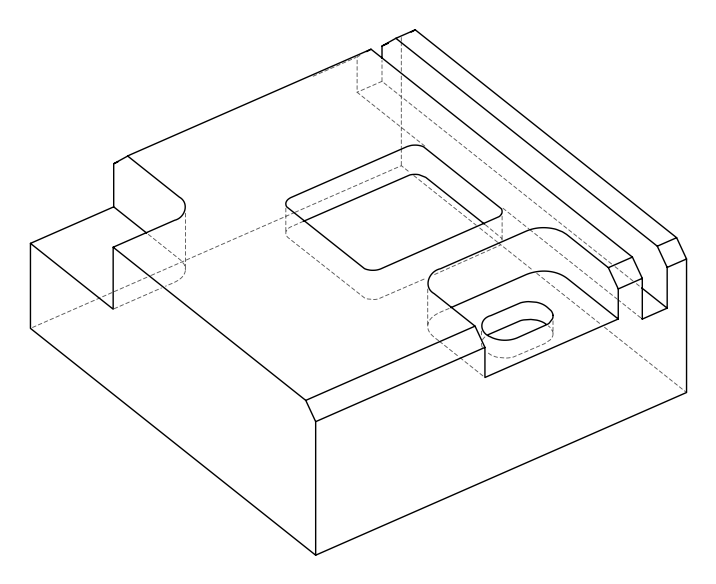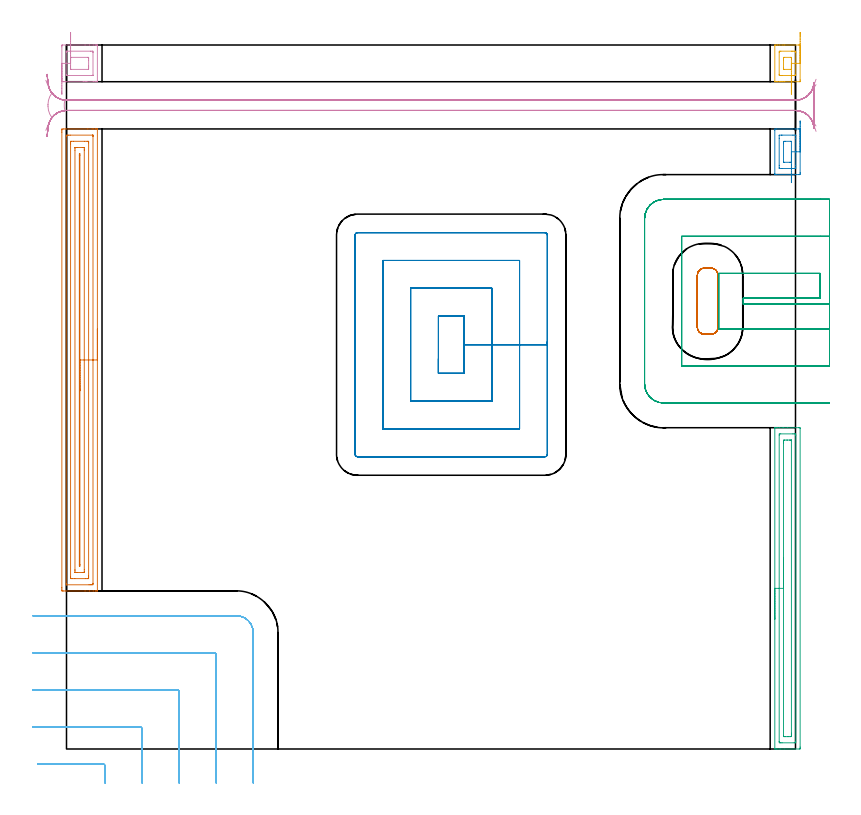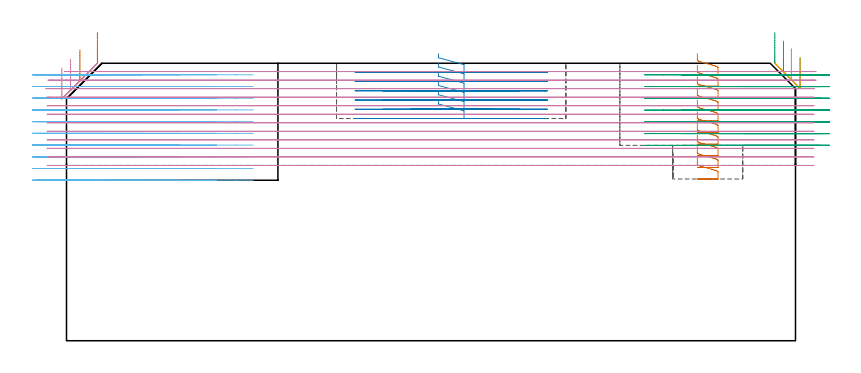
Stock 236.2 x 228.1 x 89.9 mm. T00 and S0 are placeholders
(PLAN: 10 operations, 4 tool changes, 52.2 min)
(1 AREA_MILL | FG_CHAMFER_SURFACE | UGT0205_001 | 6.15 min | 10746 mm3)
(2 AREA_MILL_1 | FG_CHAMFER_SURFACE_1 | UGT0205_001 | 0.58 min | 834 mm3)
(3 AREA_MILL_2 | FG_CHAMFER_SURFACE_2 | UGT0205_001 | 2.73 min | 3671 mm3)
(4 AREA_MILL_3 | FG_CHAMFER_SURFACE_3 | UGT0205_001 | 0.63 min | 1141 mm3)
(5 AREA_MILL_4 | FG_CHAMFER_SURFACE_4 | UGT0205_001 | 0.51 min | 564 mm3)
(6 MILL_CORNER_NOTCH_RECTANGULAR | CORNER_NOTCH_RECTANGULAR | NXT0201_012 | Follow Part, ap 4, ae 75% | 8.86 min | 131020 mm3)
(7 MILL_RECTANGULAR_POCKET | POCKET_RECTANGULAR_STRAIGHT | NXT0201_012 | Follow Part, ap 4, ae 75% | 2.12 min | 28426 mm3)
(8 MILL_RECTANGULAR_POCKET_1 | POCKET_RECTANGULAR_STRAIGHT_1 | NXT0201_011 | Follow Part, ap 3, ae 75% | 8.66 min | 111828 mm3)
(9 MILL_SLOT | SLOT_PARTIAL_RECTANGULAR | NXT0201_012 | Follow Part, ap 4, ae 75% | 9.18 min | 101304 mm3)
(10 MILL_RECTANGULAR_SLOT | SLOT_RECTANGULAR | NXT0201_011 | Follow Part, ap 3, ae 75% | 12.78 min | 118525 mm3)
(TOOL UGT0205_001 | Chamfer Mill 20 x 3 x 45 deg. | D20 FL50 Z2)
(TOOL NXT0201_012 | ENDMILL 16mm [2P460-1600-NA 1630] | D16 FL38 Z6)
(TOOL NXT0201_011 | ENDMILL 12mm [2P460-1200-NA 1630] | D12 FL38 Z6)
(OP 1 AREA_MILL)
G17 G21 G94 G90
T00 M6
G54
G17 G0 G90 X10. Y136.048 S1061 M3
G43 Z99.9 H0
G94 G1 Y136.009 Z99.028 F250.
Y135.896 Z98.163
Y135.707 Z97.312
Y135.444 Z96.48
Y135.111 Z95.674
Y134.708 Z94.9
Y134.239 Z94.164
Y133.708 Z93.472
Y133.119 Z92.829
Y132.475 Z92.239
Y131.783 Z91.708
Y131.048 Z91.24
Y130.274 Z90.837
Y129.468 Z90.503
Y128.636 Z90.241
Y127.784 Z90.052
Y126.919 Z89.938
Y126.048 Z89.9
Y51.383
X9.996 Y51.268 Z89.89
X9.995 Y51.246 Z89.888
X9.98 Y51.21 Z89.871
X9.625 Y51.2 Z89.524
X9.382 Z89.282
X8.66 Z88.555
X7.417 Z87.314
X6.014 Z85.909
X-0.42 Z79.477
X-1.042 Y51.202 Z78.856
X-1.263 Y51.204 Z78.635
X-1.492 Y51.21 Z78.406
X-1.495 Y51.37 Z78.403
X-1.499 Y51.83 Z78.401
X-1.5 Y52.295 Z78.4
Y199.84
X-1.499 Y200.27 Z78.401
X-1.495 Y200.73 Z78.403
X-1.492 Y200.89 Z78.406
X-1.042 Y200.895 Z78.856
X-0.42 Y200.9 Z79.477
X6.896 Z86.791
X8.299 Z88.195
X8.66 Z88.555
X9.382 Z89.282
X9.625 Z89.525
X9.993 Y200.893 Z89.884
X9.997 Y200.892 Z89.888
X10. Y200.717 Z89.9
Y126.048
X8.586 Z88.486
X8.585 Y53.694 Z88.485
Y53.619
X8.579 Y53.219 Z88.479
X8.185 Y53.206 Z88.085
X7.778 Y53.202 Z87.678
X7.309 Y53.2 Z87.209
X0.019 Y53.201 Z79.919
X-0.015 Y53.202 Z79.885
X-0.05 Y53.205 Z79.85
X-0.074 Y53.209 Z79.826
X-0.079 Y53.234 Z79.821
X-0.085 Y53.543 Z79.815
Y53.619
Y198.406
Y198.481
X-0.079 Y198.881 Z79.821
X0.315 Y198.894 Z80.215
X0.722 Y198.898 Z80.622
X1.192 Y198.9 Z81.092
X8.481 Y198.899 Z88.381
X8.515 Y198.898 Z88.415
X8.55 Y198.895 Z88.45
X8.574 Y198.891 Z88.474
X8.579 Y198.866 Z88.479
X8.585 Y198.558 Z88.485
Y198.481
X8.586 Y126.048 Z88.486
X7.172 Z87.072
X7.171 Y56.022 Z87.071
X7.167 Y55.407 Z87.067
X7.165 Y55.268 Z87.065
X7.161 Y55.21 Z87.061
X7.096 Y55.204 Z86.996
X6.896 Y55.202 Z86.796
X6.218 Y55.2 Z86.118
X2.69 Z82.59
X1.808 Z81.708
X1.604 Y55.202 Z81.504
X1.4 Y55.207 Z81.3
X1.344 Y55.21 Z81.244
X1.335 Y55.221 Z81.235
X1.333 Y55.24 Z81.233
X1.33 Y55.314 Z81.23
X1.329 Y55.407 Z81.229
X1.328 Y55.687 Z81.228
X1.329 Y196.078 Z81.229
X1.333 Y196.693 Z81.233
X1.335 Y196.832 Z81.235
X1.339 Y196.89 Z81.239
X1.404 Y196.896 Z81.304
X1.604 Y196.898 Z81.504
X2.282 Y196.9 Z82.182
X5.81 Z85.71
X6.692 Z86.592
X6.896 Y196.898 Z86.796
X7.1 Y196.893 Z87.
X7.156 Y196.89 Z87.056
X7.165 Y196.879 Z87.065
X7.167 Y196.86 Z87.067
X7.17 Y196.786 Z87.07
X7.171 Y196.693 Z87.071
Y196.414
X7.172 Y126.048 Z87.072
X5.757 Z85.657
Y58.09
X5.755 Y57.458 Z85.655
X5.752 Y57.245 Z85.652
X5.751 Y57.216 Z85.651
X5.734 Y57.21 Z85.634
X5.68 Y57.206 Z85.58
X5.571 Y57.202 Z85.471
X5.132 Y57.2 Z85.032
X3.368 Z83.268
X2.929 Y57.202 Z82.829
X2.82 Y57.204 Z82.72
X2.767 Y57.209 Z82.667
X2.749 Y57.213 Z82.649
X2.748 Y57.23 Z82.648
X2.745 Y57.34 Z82.645
X2.743 Y57.829 Z82.643
Y58.09
Y194.01
X2.745 Y194.642 Z82.645
X2.748 Y194.855 Z82.648
X2.749 Y194.885 Z82.649
X2.766 Y194.89 Z82.666
X2.82 Y194.895 Z82.72
X2.929 Y194.898 Z82.829
X3.368 Y194.9 Z83.268
X5.132 Z85.032
X5.571 Y194.898 Z85.471
X5.68 Y194.896 Z85.58
X5.733 Y194.891 Z85.633
X5.751 Y194.887 Z85.651
X5.752 Y194.87 Z85.652
X5.754 Y194.76 Z85.654
X5.757 Y194.271 Z85.657
Y194.01
Y126.048
X4.343 Z84.243
Y59.784
X4.342 Y59.689 Z84.242
X4.338 Y59.501 Z84.238
X4.327 Y59.21 Z84.227
X4.25 Z84.15
X4.164 Y59.226 Z84.064
X4.159 Y59.595 Z84.059
X4.157 Y59.784 Z84.057
Y192.316
X4.158 Y192.411 Z84.058
X4.162 Y192.6 Z84.062
X4.173 Y192.89 Z84.073
X4.25 Z84.15
X4.336 Y192.874 Z84.236
X4.341 Y192.505 Z84.241
X4.343 Y192.316 Z84.243
Y126.048
Y125.176 Z84.281
Y124.311 Z84.395
Y123.459 Z84.584
Y122.627 Z84.846
Y121.821 Z85.18
Y121.048 Z85.583
Y120.312 Z86.052
Y119.62 Z86.583
Y118.976 Z87.172
Y118.387 Z87.815
Y117.856 Z88.507
Y117.387 Z89.243
Y116.984 Z90.017
Y116.651 Z90.823
Y116.388 Z91.655
Y116.199 Z92.507
Y116.086 Z93.372
Y116.048 Z94.243
G0 Z99.9
M5
M2
(OP 2 AREA_MILL_1)
G17 G21 G94 G90
T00 M6
G54
G17 G0 G90 X237.7 Y203.5 S1061 M3
G43 Z99.9 H0
Z91.7
G94 G1 Y203.462 Z90.828 F250.
Y203.348 Z89.964
Y203.159 Z89.112
Y202.897 Z88.28
Y202.563 Z87.474
Y202.16 Z86.7
Y201.692 Z85.964
Y201.16 Z85.272
Y200.571 Z84.629
Y199.928 Z84.04
Y199.236 Z83.508
Y198.5 Z83.04
Y197.726 Z82.637
Y196.92 Z82.303
Y196.088 Z82.041
Y195.236 Z81.852
Y194.372 Z81.738
Y193.5 Z81.7
Y186.823
X237.698 Y186.486 Z81.702
X237.69 Y186.105 Z81.704
X237.543 Y186.101 Z81.852
X237.153 Y186.1 Z82.241
X236.371 Z83.029
X229.981 Z89.418
X229.507 Y186.11 Z89.893
X229.5 Y186.486 Z89.9
Y200.514
X229.507 Y200.89 Z89.893
X229.981 Y200.9 Z89.418
X236.371 Z83.029
X237.153 Z82.241
X237.543 Y200.899 Z81.852
X237.69 Y200.895 Z81.704
X237.697 Y200.514 Z81.703
X237.7 Y199.974 Z81.7
Y193.5
X236.286 Z83.114
Y189.116
X236.284 Y188.239 Z83.116
X236.282 Y188.222 Z83.118
X236.265 Y188.11 Z83.135
X235.517 Y188.101 Z83.883
X235.377 Y188.1 Z84.023
X231.823 Z87.577
X231.072 Y188.104 Z88.328
X230.935 Y188.11 Z88.465
X230.918 Y188.239 Z88.482
X230.916 Y188.258 Z88.484
X230.914 Y189.116 Z88.486
Y197.884
X230.916 Y198.761 Z88.484
X230.918 Y198.778 Z88.482
X230.935 Y198.89 Z88.465
X231.683 Y198.899 Z87.717
X231.823 Y198.9 Z87.577
X235.377 Z84.023
X236.128 Y198.896 Z83.272
X236.265 Y198.89 Z83.135
X236.282 Y198.761 Z83.118
X236.284 Y198.742 Z83.116
X236.286 Y197.884 Z83.114
Y193.5
X234.872 Z84.528
Y191.368
X234.871 Y190.87 Z84.529
X234.869 Y190.494 Z84.531
X234.865 Y190.123 Z84.535
X234.488 Y190.104 Z84.912
X234.379 Y190.101 Z85.021
X232.603 Y190.1 Z86.797
X232.356 Y190.109 Z87.044
X232.335 Y190.113 Z87.065
X232.331 Y190.129 Z87.069
X232.329 Y190.156 Z87.071
Y196.13
X232.331 Y196.507 Z87.069
X232.335 Y196.877 Z87.065
X232.712 Y196.896 Z86.688
X232.821 Y196.899 Z86.579
X234.597 Y196.9 Z84.803
X234.844 Y196.891 Z84.556
X234.865 Y196.887 Z84.535
X234.869 Y196.871 Z84.531
X234.871 Y196.844 Z84.529
X234.872 Y196.816 Z84.528
Y193.5
Y192.628 Z84.566
Y191.764 Z84.68
Y190.912 Z84.869
Y190.08 Z85.131
Y189.274 Z85.465
Y188.5 Z85.868
Y187.764 Z86.337
Y187.072 Z86.868
Y186.429 Z87.457
Y185.84 Z88.1
Y185.308 Z88.793
Y184.84 Z89.528
Y184.437 Z90.302
Y184.103 Z91.108
Y183.841 Z91.94
Y183.652 Z92.792
Y183.538 Z93.657
Y183.5 Z94.528
G0 Z99.9
M5
M2
(OP 3 AREA_MILL_2)
G17 G21 G94 G90
T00 M6
G54
G17 G0 G90 X229.5 Y42.05 S1061 M3
G43 Z99.9 H0
G94 G1 Y42.088 Z99.028 F250.
Y42.202 Z98.163
Y42.391 Z97.312
Y42.653 Z96.48
Y42.987 Z95.674
Y43.39 Z94.9
Y43.858 Z94.164
Y44.39 Z93.472
Y44.979 Z92.829
Y45.622 Z92.239
Y46.314 Z91.708
Y47.05 Z91.24
Y47.824 Z90.837
Y48.63 Z90.503
Y49.462 Z90.241
Y50.313 Z90.052
Y51.178 Z89.938
Y52.05 Z89.9
Y103.917
X229.503 Y104.091 Z89.888
X229.542 Y104.1 Z89.849
X229.949 Z89.451
X230.206 Z89.193
X230.935 Z88.46
X232.188 Z87.209
X233.598 Z85.798
X237.153 Z82.244
X237.417 Y104.098 Z81.981
X237.692 Y104.09 Z81.706
X237.699 Y103.814 Z81.699
X237.7 Y0.631 Z81.7
X237.697 Y0.284 Z81.702
X237.692 Y0.01 Z81.706
X237.415 Y0. Z81.982
X232.712 Z86.683
X231.3 Z88.097
X230.935 Z88.46
X230.206 Z89.194
X229.949 Z89.451
X229.541 Y0.006 Z89.851
X229.503 Y0.01 Z89.888
X229.5 Y0.183 Z89.9
Y52.05
X230.914 Z88.486
X230.915 Y101.701 Z88.485
X230.935 Y102.09 Z88.465
X231.408 Y102.099 Z87.992
X235.377 Y102.1 Z84.023
X235.85 Y102.099 Z83.55
X236.265 Y102.09 Z83.135
X236.285 Y101.681 Z83.115
X236.286 Y101.66 Z83.114
X236.285 Y2.399 Z83.115
X236.265 Y2.01 Z83.135
X235.792 Y2.001 Z83.608
X231.823 Y2. Z87.577
X231.35 Y2.001 Z88.05
X230.935 Y2.01 Z88.465
X230.915 Y2.419 Z88.485
X230.914 Y2.44 Z88.486
Y52.05
X232.328 Z87.072
X232.329 Y98.998 Z87.071
X232.33 Y99.383 Z87.07
X232.333 Y99.892 Z87.067
X232.335 Y100.076 Z87.065
X232.513 Y100.092 Z86.887
X232.712 Y100.096 Z86.688
X233.394 Y100.1 Z86.006
X233.6 Z85.8
X234.282 Z85.118
X234.488 Y100.099 Z84.912
X234.694 Y100.095 Z84.706
X234.831 Y100.09 Z84.569
X234.866 Y100.085 Z84.534
X234.867 Y100.067 Z84.533
X234.869 Y100.021 Z84.531
X234.871 Y99.892 Z84.529
Y5.102
X234.87 Y4.717 Z84.53
X234.867 Y4.208 Z84.533
X234.865 Y4.024 Z84.535
X234.687 Y4.008 Z84.713
X234.488 Y4.004 Z84.912
X233.806 Y4. Z85.594
X233.6 Z85.8
X232.918 Z86.482
X232.712 Y4.001 Z86.688
X232.506 Y4.005 Z86.894
X232.369 Y4.01 Z87.031
X232.335 Y4.015 Z87.065
X232.333 Y4.033 Z87.067
X232.331 Y4.079 Z87.069
X232.329 Y4.208 Z87.071
X232.328 Y52.05 Z87.072
Y52.922 Z87.11
Y53.786 Z87.223
Y54.638 Z87.412
Y55.47 Z87.675
Y56.276 Z88.008
Y57.05 Z88.411
Y57.786 Z88.88
Y58.478 Z89.411
Y59.121 Z90.001
Y59.71 Z90.644
Y60.241 Z91.336
Y60.71 Z92.072
Y61.113 Z92.845
Y61.447 Z93.651
Y61.709 Z94.483
Y61.898 Z95.335
Y62.012 Z96.2
Y62.05 Z97.072
G0 Z99.9
M5
M2
(OP 4 AREA_MILL_3)
G17 G21 G94 G90
T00 M6
G54
G17 G0 G90 X-1.5 Y212.15 S1061 M3
G43 Z99.9 H0
Z88.4
G94 G1 Y212.188 Z87.528 F250.
Y212.302 Z86.664
Y212.491 Z85.812
Y212.753 Z84.98
Y213.087 Z84.174
Y213.49 Z83.4
Y213.959 Z82.664
Y214.49 Z81.972
Y215.079 Z81.329
Y215.722 Z80.74
Y216.414 Z80.208
Y217.15 Z79.74
Y217.924 Z79.337
Y218.73 Z79.003
Y219.562 Z78.741
Y220.414 Z78.552
Y221.278 Z78.438
Y222.15 Z78.4
Y227.502
X-1.495 Y227.935 Z78.402
X-1.492 Y228.09 Z78.406
X-1.332 Y228.1 Z78.565
X6.014 Z85.909
X7.477 Z87.373
X8.66 Z88.555
X9.262 Z89.161
X9.542 Z89.441
X9.687 Z89.586
X9.994 Y228.093 Z89.885
X9.997 Y228.092 Z89.888
X10. Y227.947 Z89.9
Y216.352
X9.997 Y216.208 Z89.888
X9.994 Y216.207 Z89.885
X9.687 Y216.2 Z89.586
X9.262 Z89.161
X8.66 Z88.555
X6.595 Z86.492
X6.014 Z85.909
X5.422 Z85.318
X-0.45 Z79.447
X-1.042 Y216.202 Z78.855
X-1.263 Y216.204 Z78.634
X-1.492 Y216.209 Z78.406
X-1.495 Y216.34 Z78.403
X-1.499 Y216.798 Z78.401
X-1.5 Y217.262 Z78.4
Y222.15
X-0.086 Z79.814
Y225.718
X-0.085 Y225.922 Z79.815
X-0.083 Y226.024 Z79.817
X-0.08 Y226.074 Z79.82
X-0.078 Y226.09 Z79.822
X-0.033 Y226.092 Z79.867
X0.346 Y226.099 Z80.246
X7.778 Z87.678
X8.285 Y226.097 Z88.185
X8.486 Y226.09 Z88.386
X8.579 Y226.083 Z88.479
X8.584 Y225.794 Z88.484
X8.585 Y225.718 Z88.485
Y218.378
X8.583 Y218.276 Z88.483
X8.58 Y218.226 Z88.48
X8.578 Y218.21 Z88.478
X8.533 Y218.208 Z88.433
X8.154 Y218.201 Z88.054
X0.722 Z80.622
X0.215 Y218.203 Z80.115
X0.014 Y218.21 Z79.914
X-0.079 Y218.217 Z79.821
X-0.085 Y218.506 Z79.815
Y218.582
X-0.086 Y222.15 Z79.814
X1.328 Z81.228
Y223.042
X1.329 Y223.321 Z81.229
X1.333 Y223.934 Z81.233
X1.335 Y224.07 Z81.235
X1.345 Y224.09 Z81.245
X1.385 Y224.096 Z81.285
X1.44 Y224.1 Z81.34
X6.896 Y224.099 Z86.796
X7.06 Y224.095 Z86.96
X7.163 Y224.09 Z87.063
X7.167 Y224.026 Z87.067
X7.17 Y223.934 Z87.07
X7.171 Y223.655 Z87.071
X7.172 Y223.042 Z87.072
X7.171 Y221.258 Z87.071
Y220.98
X7.167 Y220.366 Z87.067
X7.165 Y220.23 Z87.065
X7.155 Y220.21 Z87.055
X7.115 Y220.204 Z87.015
X7.06 Y220.201 Z86.96
X1.604 Z81.504
X1.44 Y220.205 Z81.34
X1.337 Y220.21 Z81.237
X1.333 Y220.274 Z81.233
X1.33 Y220.366 Z81.23
X1.329 Y220.645 Z81.229
X1.328 Y221.258 Z81.228
Y222.15
Y223.022 Z81.266
Y223.886 Z81.38
Y224.738 Z81.569
Y225.57 Z81.832
Y226.376 Z82.165
Y227.15 Z82.568
Y227.886 Z83.037
Y228.578 Z83.568
Y229.221 Z84.157
X1.329 Y229.81 Z84.801
Y230.341 Z85.493
Y230.81 Z86.229
Y231.213 Z87.002
Y231.547 Z87.808
Y231.809 Z88.64
Y231.998 Z89.492
Y232.112 Z90.357
Y232.15 Z91.229
G0 Z99.9
M5
M2
(OP 5 AREA_MILL_4)
G17 G21 G94 G90
T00 M6
G54
G17 G0 G90 X237.7 Y232.15 S1061 M3
G43 Z99.9 H0
Z91.7
G94 G1 Y232.112 Z90.828 F250.
Y231.998 Z89.964
Y231.809 Z89.112
Y231.547 Z88.28
Y231.213 Z87.474
Y230.81 Z86.7
Y230.342 Z85.964
Y229.81 Z85.272
Y229.221 Z84.629
Y228.578 Z84.04
Y227.886 Z83.508
Y227.15 Z83.04
Y226.376 Z82.637
Y225.57 Z82.303
Y224.738 Z82.041
Y223.887 Z81.852
Y223.022 Z81.738
Y222.15 Z81.7
Y216.798
X237.697 Y216.452 Z81.701
X237.692 Y216.21 Z81.705
X237.446 Y216.2 Z81.951
X232.712 Z86.682
X232.127 Z87.27
X231.823 Z87.573
X231.239 Z88.158
X230.935 Z88.46
X230.334 Z89.065
X230.047 Z89.352
X229.873 Z89.526
X229.534 Y216.206 Z89.858
X229.503 Y216.21 Z89.888
X229.5 Y216.352 Z89.9
Y227.948
X229.503 Y228.091 Z89.888
X229.535 Y228.1 Z89.856
X229.874 Z89.526
X230.328 Z89.071
X230.935 Z88.46
X232.127 Z87.27
X232.712 Z86.682
X237.153 Z82.244
X237.447 Y228.098 Z81.949
X237.692 Y228.09 Z81.705
X237.699 Y227.845 Z81.699
X237.7 Y222.15 Z81.7
X236.286 Z83.114
X236.285 Y218.562 Z83.115
X236.265 Y218.21 Z83.135
X235.756 Y218.202 Z83.644
X231.823 Y218.2 Z87.577
X231.314 Y218.202 Z88.086
X230.935 Y218.21 Z88.465
X230.915 Y218.582 Z88.485
Y218.603
Y225.738
X230.935 Y226.09 Z88.465
X231.444 Y226.098 Z87.956
X234.996 Y226.1 Z84.404
X235.377 Z84.023
X235.886 Y226.098 Z83.514
X236.265 Y226.09 Z83.135
X236.285 Y225.718 Z83.115
Y225.697
X236.286 Y222.15 Z83.114
X234.872 Z84.528
Y221.258
X234.871 Y220.873 Z84.529
X234.87 Y220.366 Z84.53
X234.868 Y220.27 Z84.532
X234.865 Y220.225 Z84.535
X234.861 Y220.21 Z84.539
X234.819 Y220.207 Z84.581
X234.653 Y220.201 Z84.747
X232.546 Z86.854
X232.436 Y220.203 Z86.964
X232.349 Y220.209 Z87.051
X232.334 Y220.213 Z87.066
X232.332 Y220.217 Z87.068
X232.33 Y220.238 Z87.07
X232.329 Y220.366 Z87.071
X232.328 Y220.751 Z87.072
Y223.042
X232.329 Y223.427 Z87.071
X232.33 Y223.934 Z87.07
X232.332 Y224.03 Z87.068
X232.335 Y224.075 Z87.065
X232.339 Y224.09 Z87.061
X232.381 Y224.093 Z87.019
X232.547 Y224.099 Z86.853
X234.654 Z84.746
X234.764 Y224.097 Z84.636
X234.851 Y224.091 Z84.549
X234.866 Y224.087 Z84.534
X234.868 Y224.083 Z84.532
X234.87 Y224.062 Z84.53
X234.871 Y223.934 Z84.529
X234.872 Y223.549 Z84.528
Y222.15
Y221.278 Z84.566
Y220.414 Z84.68
Y219.562 Z84.869
Y218.73 Z85.131
Y217.924 Z85.465
Y217.15 Z85.868
Y216.414 Z86.337
Y215.722 Z86.868
Y215.079 Z87.457
Y214.489 Z88.1
Y213.958 Z88.793
Y213.49 Z89.528
Y213.087 Z90.302
Y212.753 Z91.108
Y212.491 Z91.94
Y212.302 Z92.792
Y212.188 Z93.657
Y212.15 Z94.528
G0 Z99.9
M5
M2
(OP 6 MILL_CORNER_NOTCH_RECTANGULAR)
G17 G21 G94 G90
T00 M6
G54
G17 G0 G90 X12.5 Y-11. S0 M3
G43 Z99.968 H1
Z86.171
G94 G1 Y-8. F250.
Y-5.596 F500.
G3 X11.704 Y-4.8 R0.8
G1 X-6.4
X-9.4 F250.
G0 Z99.968
X24.5 Y-11.
Z86.171
G1 Y-8.
Y6.404 F500.
G3 X23.704 Y7.2 R0.8
G1 X-7.918
X-8.
X-11. Y7.207 F250.
G0 Z99.968
X36.5 Y-11.
Z86.171
G1 Y-8.
Y18.404 F500.
G3 X35.704 Y19.2 R0.8
G1 X-7.918
X-8.
X-11. Y19.21 F250.
G0 Z99.968
X48.5 Y-11.
Z86.171
G1 Y-8.
Y30.403 F500.
G3 X47.703 Y31.2 R0.8
G1 X-7.918
X-8.
X-11. Y31.221 F250.
G0 Z99.968
X60.5 Y-11.
Z86.171
G1 Y-8.
Y37.7 F500.
G3 X55. Y43.2 R5.5
G1 X-7.918
X-10.918 F250.
G0 Z99.968
X12.5 Y-11.
Z82.374
G1 Y-8.
Y-5.596 F500.
G3 X11.704 Y-4.8 R0.8
G1 X-6.4
X-9.4 F250.
G0 Z99.968
X24.5 Y-11.
Z82.374
G1 Y-8.
Y6.404 F500.
G3 X23.704 Y7.2 R0.8
G1 X-8.
X-11. F250.
G0 Z99.968
X36.5 Y-11.
Z82.374
G1 Y-8.
Y18.404 F500.
G3 X35.704 Y19.2 R0.8
G1 X-8.
X-11. F250.
G0 Z99.968
X48.5 Y-11.
Z82.374
G1 Y-8.
Y30.403 F500.
G3 X47.703 Y31.2 R0.8
G1 X-8.
X-11. F250.
G0 Z99.968
X60.5 Y-11.
Z82.374
G1 Y-8.
Y37.7 F500.
G3 X55. Y43.2 R5.5
G1 X-8.
X-11. F250.
G0 Z99.968
X12.5 Y-11.
Z78.577
G1 Y-8.
Y-5.596 F500.
G3 X11.704 Y-4.8 R0.8
G1 X-6.4
X-9.4 F250.
G0 Z99.968
X24.5 Y-11.
Z78.577
G1 Y-8.
Y6.404 F500.
G3 X23.704 Y7.2 R0.8
G1 X-8.
X-11. F250.
G0 Z99.968
X36.5 Y-11.
Z78.577
G1 Y-8.
Y18.404 F500.
G3 X35.704 Y19.2 R0.8
G1 X-8.
X-11. F250.
G0 Z99.968
X48.5 Y-11.
Z78.577
G1 Y-8.
Y30.403 F500.
G3 X47.703 Y31.2 R0.8
G1 X-8.
X-11. F250.
G0 Z99.968
X60.5 Y-11.
Z78.577
G1 Y-8.
Y37.7 F500.
G3 X55. Y43.2 R5.5
G1 X-8.
X-11. F250.
G0 Z99.968
X12.5 Y-11.
Z74.781
G1 Y-8.
Y-5.596 F500.
G3 X11.704 Y-4.8 R0.8
G1 X-6.4
X-9.4 F250.
G0 Z99.968
X24.5 Y-11.
Z74.781
G1 Y-8.
Y6.404 F500.
G3 X23.704 Y7.2 R0.8
G1 X-8.
X-11. F250.
G0 Z99.968
X36.5 Y-11.
Z74.781
G1 Y-8.
Y18.404 F500.
G3 X35.704 Y19.2 R0.8
G1 X-8.
X-11. F250.
G0 Z99.968
X48.5 Y-11.
Z74.781
G1 Y-8.
Y30.403 F500.
G3 X47.703 Y31.2 R0.8
G1 X-8.
X-11. F250.
G0 Z99.968
X60.5 Y-11.
Z74.781
G1 Y-8.
Y37.7 F500.
G3 X55. Y43.2 R5.5
G1 X-8.
X-11. F250.
G0 Z99.968
X12.5 Y-11.
Z70.984
G1 Y-8.
Y-5.596 F500.
G3 X11.704 Y-4.8 R0.8
G1 X-6.4
X-9.4 F250.
G0 Z99.968
X24.5 Y-11.
Z70.984
G1 Y-8.
Y6.404 F500.
G3 X23.704 Y7.2 R0.8
G1 X-8.
X-11. F250.
G0 Z99.968
X36.5 Y-11.
Z70.984
G1 Y-8.
Y18.404 F500.
G3 X35.704 Y19.2 R0.8
G1 X-8.
X-11. F250.
G0 Z99.968
X48.5 Y-11.
Z70.984
G1 Y-8.
Y30.403 F500.
G3 X47.703 Y31.2 R0.8
G1 X-8.
X-11. F250.
G0 Z99.968
X60.5 Y-11.
Z70.984
G1 Y-8.
Y37.7 F500.
G3 X55. Y43.2 R5.5
G1 X-8.
X-11. F250.
G0 Z99.968
X12.5 Y-11.
Z67.187
G1 Y-8.
Y-5.596 F500.
G3 X11.704 Y-4.8 R0.8
G1 X-6.4
X-9.4 F250.
G0 Z99.968
X24.5 Y-11.
Z67.187
G1 Y-8.
Y6.404 F500.
G3 X23.704 Y7.2 R0.8
G1 X-8.
X-11. F250.
G0 Z99.968
X36.5 Y-11.
Z67.187
G1 Y-8.
Y18.404 F500.
G3 X35.704 Y19.2 R0.8
G1 X-8.
X-11. F250.
G0 Z99.968
X48.5 Y-11.
Z67.187
G1 Y-8.
Y30.403 F500.
G3 X47.703 Y31.2 R0.8
G1 X-8.
X-11. F250.
G0 Z99.968
X60.5 Y-11.
Z67.187
G1 Y-8.
Y37.7 F500.
G3 X55. Y43.2 R5.5
G1 X-8.
X-11. F250.
G0 Z99.968
X12.5 Y-11.
Z63.39
G1 Y-8.
Y-5.596 F500.
G3 X11.704 Y-4.8 R0.8
G1 X-6.4
X-9.4 F250.
G0 Z99.968
X24.5 Y-11.
Z63.39
G1 Y-8.
Y6.404 F500.
G3 X23.704 Y7.2 R0.8
G1 X-8.
X-11. F250.
G0 Z99.968
X36.5 Y-11.
Z63.39
G1 Y-8.
Y18.404 F500.
G3 X35.704 Y19.2 R0.8
G1 X-8.
X-11. F250.
G0 Z99.968
X48.5 Y-11.
Z63.39
G1 Y-8.
Y30.403 F500.
G3 X47.703 Y31.2 R0.8
G1 X-8.
X-11. F250.
G0 Z99.968
X60.5 Y-11.
Z63.39
G1 Y-8.
Y37.7 F500.
G3 X55. Y43.2 R5.5
G1 X-8.
X-11. F250.
G0 Z99.968
X12.5 Y-11.
Z59.594
G1 Y-8.
Y-5.596 F500.
G3 X11.704 Y-4.8 R0.8
G1 X-6.4
X-9.4 F250.
G0 Z99.968
X24.5 Y-11.
Z59.594
G1 Y-8.
Y6.404 F500.
G3 X23.704 Y7.2 R0.8
G1 X-8.
X-11. F250.
G0 Z99.968
X36.5 Y-11.
Z59.594
G1 Y-8.
Y18.404 F500.
G3 X35.704 Y19.2 R0.8
G1 X-8.
X-11. F250.
G0 Z99.968
X48.5 Y-11.
Z59.594
G1 Y-8.
Y30.403 F500.
G3 X47.703 Y31.2 R0.8
G1 X-8.
X-11. F250.
G0 Z99.968
X60.5 Y-11.
Z59.594
G1 Y-8.
Y37.7 F500.
G3 X55. Y43.2 R5.5
G1 X-8.
X-11. F250.
G0 Z99.968
X12.5 Y-11.
Z55.797
G1 Y-8.
Y-5.596 F500.
G3 X11.704 Y-4.8 R0.8
G1 X-6.4
X-9.4 F250.
G0 Z99.968
X24.5 Y-11.
Z55.797
G1 Y-8.
Y6.404 F500.
G3 X23.704 Y7.2 R0.8
G1 X-8.
X-11. F250.
G0 Z99.968
X36.5 Y-11.
Z55.797
G1 Y-8.
Y18.404 F500.
G3 X35.704 Y19.2 R0.8
G1 X-8.
X-11. F250.
G0 Z99.968
X48.5 Y-11.
Z55.797
G1 Y-8.
Y30.403 F500.
G3 X47.703 Y31.2 R0.8
G1 X-8.
X-11. F250.
G0 Z99.968
X60.5 Y-11.
Z55.797
G1 Y-8.
Y37.7 F500.
G3 X55. Y43.2 R5.5
G1 X-8.
X-11. F250.
G0 Z99.968
X12.5 Y-11.
Z52.
G1 Y-8.
Y-5.596 F500.
G3 X11.704 Y-4.8 R0.8
G1 X-6.4
X-9.4 F250.
G0 Z99.968
X24.5 Y-11.
Z52.
G1 Y-8.
Y6.404 F500.
G3 X23.704 Y7.2 R0.8
G1 X-8.
X-11. F250.
G0 Z99.968
X36.5 Y-11.
Z52.
G1 Y-8.
Y18.404 F500.
G3 X35.704 Y19.2 R0.8
G1 X-8.
X-11. F250.
G0 Z99.968
X48.5 Y-11.
Z52.
G1 Y-8.
Y30.403 F500.
G3 X47.703 Y31.2 R0.8
G1 X-8.
X-11. F250.
G0 Z99.968
X60.5 Y-11.
Z52.
G1 Y-8.
Y37.7 F500.
G3 X55. Y43.2 R5.5
G1 X-8.
X-11. F250.
G0 Z99.968
M5
M2
(OP 7 MILL_RECTANGULAR_POCKET)
G17 G21 G94 G90
T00 M6
G54
G17 G0 G90 X204.4 Y144.185 S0 M3
G43 Z99.968 H1
Z92.968
G94 G1 Y136.7 Z90.962 F250.
Y136.548 Z90.922
X204.464 Y136.139 Z90.811
X204.601 Y135.748 Z90.7
X204.805 Y135.388 Z90.589
X205.07 Y135.07 Z90.478
X205.388 Y134.805 Z90.367
X205.748 Y134.601 Z90.256
X206.139 Y134.464 Z90.145
X206.548 Y134.4 Z90.034
X208.952 Z89.39
X209.361 Y134.464 Z89.279
X209.752 Y134.601 Z89.168
X210.112 Y134.805 Z89.057
X210.43 Y135.07 Z88.946
X210.695 Y135.388 Z88.835
X210.899 Y135.748 Z88.724
X211.036 Y136.139 Z88.613
X211.1 Y136.548 Z88.502
Y145.1 Z86.211
Y153.5 F500.
G3 X208.8 Y155.8 R2.3
G1 X206.7
G3 X204.4 Y153.5 R2.3
G1 Y136.7
G3 X206.7 Y134.4 R2.3
G1 X208.8
G3 X211.1 Y136.7 R2.3
G1 Y145.1
Y146.1
G0 X204.4 Y144.185 Z89.211
G1 Y136.7 Z87.205 F250.
Y136.548 Z87.165
X204.464 Y136.139 Z87.054
X204.601 Y135.748 Z86.943
X204.805 Y135.388 Z86.832
X205.07 Y135.07 Z86.721
X205.388 Y134.805 Z86.61
X205.748 Y134.601 Z86.499
X206.139 Y134.464 Z86.388
X206.548 Y134.4 Z86.277
X208.952 Z85.633
X209.361 Y134.464 Z85.522
X209.752 Y134.601 Z85.411
X210.112 Y134.805 Z85.3
X210.43 Y135.07 Z85.189
X210.695 Y135.388 Z85.078
X210.899 Y135.748 Z84.967
X211.036 Y136.139 Z84.857
X211.1 Y136.548 Z84.746
Y145.1 Z82.454
Y153.5 F500.
G3 X208.8 Y155.8 R2.3
G1 X206.7
G3 X204.4 Y153.5 R2.3
G1 Y136.7
G3 X206.7 Y134.4 R2.3
G1 X208.8
G3 X211.1 Y136.7 R2.3
G1 Y145.1
Y146.1
G0 X204.4 Y144.185 Z85.454
G1 Y136.7 Z83.449 F250.
Y136.548 Z83.408
X204.464 Y136.139 Z83.297
X204.601 Y135.748 Z83.186
X204.805 Y135.388 Z83.075
X205.07 Y135.07 Z82.964
X205.388 Y134.805 Z82.853
X205.748 Y134.601 Z82.742
X206.139 Y134.464 Z82.631
X206.548 Y134.4 Z82.52
X208.952 Z81.876
X209.361 Y134.464 Z81.765
X209.752 Y134.601 Z81.655
X210.112 Y134.805 Z81.544
X210.43 Y135.07 Z81.433
X210.695 Y135.388 Z81.322
X210.899 Y135.748 Z81.211
X211.036 Y136.139 Z81.1
X211.1 Y136.548 Z80.989
Y145.1 Z78.697
Y153.5 F500.
G3 X208.8 Y155.8 R2.3
G1 X206.7
G3 X204.4 Y153.5 R2.3
G1 Y136.7
G3 X206.7 Y134.4 R2.3
G1 X208.8
G3 X211.1 Y136.7 R2.3
G1 Y145.1
Y146.1
G0 X204.4 Y144.185 Z81.697
G1 Y136.7 Z79.692 F250.
Y136.548 Z79.651
X204.464 Y136.139 Z79.54
X204.601 Y135.748 Z79.429
X204.805 Y135.388 Z79.318
X205.07 Y135.07 Z79.207
X205.388 Y134.805 Z79.096
X205.748 Y134.601 Z78.986
X206.139 Y134.464 Z78.875
X206.548 Y134.4 Z78.764
X208.952 Z78.12
X209.361 Y134.464 Z78.009
X209.752 Y134.601 Z77.898
X210.112 Y134.805 Z77.787
X210.43 Y135.07 Z77.676
X210.695 Y135.388 Z77.565
X210.899 Y135.748 Z77.454
X211.036 Y136.139 Z77.343
X211.1 Y136.548 Z77.232
Y145.1 Z74.941
Y153.5 F500.
G3 X208.8 Y155.8 R2.3
G1 X206.7
G3 X204.4 Y153.5 R2.3
G1 Y136.7
G3 X206.7 Y134.4 R2.3
G1 X208.8
G3 X211.1 Y136.7 R2.3
G1 Y145.1
Y146.1
G0 X204.4 Y144.185 Z77.941
G1 Y136.7 Z75.935 F250.
Y136.548 Z75.894
X204.464 Y136.139 Z75.784
X204.601 Y135.748 Z75.673
X204.805 Y135.388 Z75.562
X205.07 Y135.07 Z75.451
X205.388 Y134.805 Z75.34
X205.748 Y134.601 Z75.229
X206.139 Y134.464 Z75.118
X206.548 Y134.4 Z75.007
X208.952 Z74.363
X209.361 Y134.464 Z74.252
X209.752 Y134.601 Z74.141
X210.112 Y134.805 Z74.03
X210.43 Y135.07 Z73.919
X210.695 Y135.388 Z73.808
X210.899 Y135.748 Z73.697
X211.036 Y136.139 Z73.586
X211.1 Y136.548 Z73.475
Y145.1 Z71.184
Y153.5 F500.
G3 X208.8 Y155.8 R2.3
G1 X206.7
G3 X204.4 Y153.5 R2.3
G1 Y136.7
G3 X206.7 Y134.4 R2.3
G1 X208.8
G3 X211.1 Y136.7 R2.3
G1 Y145.1
Y146.1
G0 X204.4 Y144.185 Z74.184
G1 Y136.7 Z72.178 F250.
Y136.548 Z72.138
X204.464 Y136.139 Z72.027
X204.601 Y135.748 Z71.916
X204.805 Y135.388 Z71.805
X205.07 Y135.07 Z71.694
X205.388 Y134.805 Z71.583
X205.748 Y134.601 Z71.472
X206.139 Y134.464 Z71.361
X206.548 Y134.4 Z71.25
X208.952 Z70.606
X209.361 Y134.464 Z70.495
X209.752 Y134.601 Z70.384
X210.112 Y134.805 Z70.273
X210.43 Y135.07 Z70.162
X210.695 Y135.388 Z70.051
X210.899 Y135.748 Z69.94
X211.036 Y136.139 Z69.829
X211.1 Y136.548 Z69.719
Y145.1 Z67.427
Y153.5 F500.
G3 X208.8 Y155.8 R2.3
G1 X206.7
G3 X204.4 Y153.5 R2.3
G1 Y136.7
G3 X206.7 Y134.4 R2.3
G1 X208.8
G3 X211.1 Y136.7 R2.3
G1 Y145.1
Y146.1
G0 X204.4 Y144.185 Z70.427
G1 Y136.7 Z68.422 F250.
Y136.548 Z68.381
X204.464 Y136.139 Z68.27
X204.601 Y135.748 Z68.159
X204.805 Y135.388 Z68.048
X205.07 Y135.07 Z67.937
X205.388 Y134.805 Z67.826
X205.748 Y134.601 Z67.715
X206.139 Y134.464 Z67.604
X206.548 Y134.4 Z67.493
X208.952 Z66.849
X209.361 Y134.464 Z66.738
X209.752 Y134.601 Z66.627
X210.112 Y134.805 Z66.516
X210.43 Y135.07 Z66.406
X210.695 Y135.388 Z66.295
X210.899 Y135.748 Z66.184
X211.036 Y136.139 Z66.073
X211.1 Y136.548 Z65.962
Y145.1 Z63.67
Y153.5 F500.
G3 X208.8 Y155.8 R2.3
G1 X206.7
G3 X204.4 Y153.5 R2.3
G1 Y136.7
G3 X206.7 Y134.4 R2.3
G1 X208.8
G3 X211.1 Y136.7 R2.3
G1 Y145.1
Y146.1
G0 X204.4 Y144.185 Z66.67
G1 Y136.7 Z64.665 F250.
Y136.548 Z64.624
X204.464 Y136.139 Z64.513
X204.601 Y135.748 Z64.402
X204.805 Y135.388 Z64.291
X205.07 Y135.07 Z64.18
X205.388 Y134.805 Z64.069
X205.748 Y134.601 Z63.958
X206.139 Y134.464 Z63.848
X206.548 Y134.4 Z63.737
X208.952 Z63.093
X209.361 Y134.464 Z62.982
X209.752 Y134.601 Z62.871
X210.112 Y134.805 Z62.76
X210.43 Y135.07 Z62.649
X210.695 Y135.388 Z62.538
X210.899 Y135.748 Z62.427
X211.036 Y136.139 Z62.316
X211.1 Y136.548 Z62.205
Y145.1 Z59.914
Y153.5 F500.
G3 X208.8 Y155.8 R2.3
G1 X206.7
G3 X204.4 Y153.5 R2.3
G1 Y136.7
G3 X206.7 Y134.4 R2.3
G1 X208.8
G3 X211.1 Y136.7 R2.3
G1 Y145.1
Y146.1
G0 X204.4 Y144.185 Z62.914
G1 Y136.7 Z60.908 F250.
Y136.548 Z60.867
X204.464 Y136.139 Z60.756
X204.601 Y135.748 Z60.645
X204.805 Y135.388 Z60.535
X205.07 Y135.07 Z60.424
X205.388 Y134.805 Z60.313
X205.748 Y134.601 Z60.202
X206.139 Y134.464 Z60.091
X206.548 Y134.4 Z59.98
X208.952 Z59.336
X209.361 Y134.464 Z59.225
X209.752 Y134.601 Z59.114
X210.112 Y134.805 Z59.003
X210.43 Y135.07 Z58.892
X210.695 Y135.388 Z58.781
X210.899 Y135.748 Z58.67
X211.036 Y136.139 Z58.559
X211.1 Y136.548 Z58.448
Y145.1 Z56.157
Y153.5 F500.
G3 X208.8 Y155.8 R2.3
G1 X206.7
G3 X204.4 Y153.5 R2.3
G1 Y136.7
G3 X206.7 Y134.4 R2.3
G1 X208.8
G3 X211.1 Y136.7 R2.3
G1 Y145.1
Y146.1
G0 X204.4 Y144.185 Z59.157
G1 Y136.7 Z57.151 F250.
Y136.548 Z57.111
X204.464 Y136.139 Z57.
X204.601 Y135.748 Z56.889
X204.805 Y135.388 Z56.778
X205.07 Y135.07 Z56.667
X205.388 Y134.805 Z56.556
X205.748 Y134.601 Z56.445
X206.139 Y134.464 Z56.334
X206.548 Y134.4 Z56.223
X208.952 Z55.579
X209.361 Y134.464 Z55.468
X209.752 Y134.601 Z55.357
X210.112 Y134.805 Z55.246
X210.43 Y135.07 Z55.135
X210.695 Y135.388 Z55.024
X210.899 Y135.748 Z54.913
X211.036 Y136.139 Z54.802
X211.1 Y136.548 Z54.691
Y145.1 Z52.4
Y153.5 F500.
G3 X208.8 Y155.8 R2.3
G1 X206.7
G3 X204.4 Y153.5 R2.3
G1 Y136.7
G3 X206.7 Y134.4 R2.3
G1 X208.8
G3 X211.1 Y136.7 R2.3
G1 Y145.1
Y146.1
G0 Z99.968
M5
M2
(OP 8 MILL_RECTANGULAR_POCKET_1)
G17 G21 G94 G90
T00 M6
G54
G17 G0 G90 X120.5 Y126.472 S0 M3
G43 Z99.968 H1
Z92.968
G94 G1 Y121.7 Z91.689 F250.
X128.8 Z89.465
Y131. Z86.973
Y140.3 F500.
X120.5
Y121.7
X128.8
Y131.
X137.8
Y149.3
X111.5
Y112.7
X137.8
Y131.
X146.8
Y158.3
X102.5
Y103.7
X146.8
Y131.
X155.8
Y166.5
G3 X155. Y167.3 R0.8
G1 X94.3
G3 X93.5 Y166.5 R0.8
G1 Y95.5
G3 X94.3 Y94.7 R0.8
G1 X155.
G3 X155.8 Y95.5 R0.8
G1 Y131.
Y132.
G0 X120.5 Y126.472 Z89.973
G1 Y121.7 Z88.694 F250.
X128.8 Z86.47
Y131. Z83.978
Y140.3 F500.
X120.5
Y121.7
X128.8
Y131.
X137.8
Y149.3
X111.5
Y112.7
X137.8
Y131.
X146.8
Y158.3
X102.5
Y103.7
X146.8
Y131.
X155.8
Y166.5
G3 X155. Y167.3 R0.8
G1 X94.3
G3 X93.5 Y166.5 R0.8
G1 Y95.5
G3 X94.3 Y94.7 R0.8
G1 X155.
G3 X155.8 Y95.5 R0.8
G1 Y131.
Y132.
G0 X120.5 Y126.472 Z86.978
G1 Y121.7 Z85.7 F250.
X128.8 Z83.476
Y131. Z80.984
Y140.3 F500.
X120.5
Y121.7
X128.8
Y131.
X137.8
Y149.3
X111.5
Y112.7
X137.8
Y131.
X146.8
Y158.3
X102.5
Y103.7
X146.8
Y131.
X155.8
Y166.5
G3 X155. Y167.3 R0.8
G1 X94.3
G3 X93.5 Y166.5 R0.8
G1 Y95.5
G3 X94.3 Y94.7 R0.8
G1 X155.
G3 X155.8 Y95.5 R0.8
G1 Y131.
Y132.
G0 X120.5 Y126.472 Z83.984
G1 Y121.7 Z82.705 F250.
X128.8 Z80.481
Y131. Z77.989
Y140.3 F500.
X120.5
Y121.7
X128.8
Y131.
X137.8
Y149.3
X111.5
Y112.7
X137.8
Y131.
X146.8
Y158.3
X102.5
Y103.7
X146.8
Y131.
X155.8
Y166.5
G3 X155. Y167.3 R0.8
G1 X94.3
G3 X93.5 Y166.5 R0.8
G1 Y95.5
G3 X94.3 Y94.7 R0.8
G1 X155.
G3 X155.8 Y95.5 R0.8
G1 Y131.
Y132.
G0 X120.5 Y126.472 Z80.989
G1 Y121.7 Z79.711 F250.
X128.8 Z77.487
Y131. Z74.995
Y140.3 F500.
X120.5
Y121.7
X128.8
Y131.
X137.8
Y149.3
X111.5
Y112.7
X137.8
Y131.
X146.8
Y158.3
X102.5
Y103.7
X146.8
Y131.
X155.8
Y166.5
G3 X155. Y167.3 R0.8
G1 X94.3
G3 X93.5 Y166.5 R0.8
G1 Y95.5
G3 X94.3 Y94.7 R0.8
G1 X155.
G3 X155.8 Y95.5 R0.8
G1 Y131.
Y132.
G0 X120.5 Y126.472 Z77.995
G1 Y121.7 Z76.716 F250.
X128.8 Z74.492
Y131. Z72.
Y140.3 F500.
X120.5
Y121.7
X128.8
Y131.
X137.8
Y149.3
X111.5
Y112.7
X137.8
Y131.
X146.8
Y158.3
X102.5
Y103.7
X146.8
Y131.
X155.8
Y166.5
G3 X155. Y167.3 R0.8
G1 X94.3
G3 X93.5 Y166.5 R0.8
G1 Y95.5
G3 X94.3 Y94.7 R0.8
G1 X155.
G3 X155.8 Y95.5 R0.8
G1 Y131.
Y132.
G0 Z99.968
M5
M2
(OP 9 MILL_SLOT)
G17 G21 G94 G90
T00 M6
G54
G17 G0 G90 X247.2 Y144.1 S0 M3
G43 Z99.968 H1
Z86.158
G94 G1 X244.2 F250.
X219.3 F500.
Y146.1
X244.2
Y154.1
X211.3
Y136.1
X244.2
X247.2 F250.
Y166.1
X244.2
X199.3 F500.
Y124.1
X244.2
X247.2 F250.
Y178.1
X244.2
X193.5 F500.
G3 X187.3 Y171.9 R6.2
G1 Y118.3
G3 X193.5 Y112.1 R6.2
G1 X244.2
X247.2 F250.
G0 Y144.1 Z82.348
G1 X244.2
X219.3 F500.
Y146.1
X244.2
Y154.1
X211.3
Y136.1
X244.2
X247.2 F250.
Y166.1
X244.2
X199.3 F500.
Y124.1
X244.2
X247.2 F250.
Y178.1
X244.2
X193.5 F500.
G3 X187.3 Y171.9 R6.2
G1 Y118.3
G3 X193.5 Y112.1 R6.2
G1 X244.2
X247.2 F250.
G0 Y144.1 Z78.539
G1 X244.2
X219.3 F500.
Y146.1
X244.2
Y154.1
X211.3
Y136.1
X244.2
X247.2 F250.
Y166.1
X244.2
X199.3 F500.
Y124.1
X244.2
X247.2 F250.
Y178.1
X244.2
X193.5 F500.
G3 X187.3 Y171.9 R6.2
G1 Y118.3
G3 X193.5 Y112.1 R6.2
G1 X244.2
X247.2 F250.
G0 Y144.1 Z74.729
G1 X244.2
X219.3 F500.
Y146.1
X244.2
Y154.1
X211.3
Y136.1
X244.2
X247.2 F250.
Y166.1
X244.2
X199.3 F500.
Y124.1
X244.2
X247.2 F250.
Y178.1
X244.2
X193.5 F500.
G3 X187.3 Y171.9 R6.2
G1 Y118.3
G3 X193.5 Y112.1 R6.2
G1 X244.2
X247.2 F250.
G0 Y144.1 Z70.919
G1 X244.2
X219.3 F500.
Y146.1
X244.2
Y154.1
X211.3
Y136.1
X244.2
X247.2 F250.
Y166.1
X244.2
X199.3 F500.
Y124.1
X244.2
X247.2 F250.
Y178.1
X244.2
X193.5 F500.
G3 X187.3 Y171.9 R6.2
G1 Y118.3
G3 X193.5 Y112.1 R6.2
G1 X244.2
X247.2 F250.
G0 Y144.1 Z67.11
G1 X244.2
X219.3 F500.
Y146.1
X244.2
Y154.1
X211.3
Y136.1
X244.2
X247.2 F250.
Y166.1
X244.2
X199.3 F500.
Y124.1
X244.2
X247.2 F250.
Y178.1
X244.2
X193.5 F500.
G3 X187.3 Y171.9 R6.2
G1 Y118.3
G3 X193.5 Y112.1 R6.2
G1 X244.2
X247.2 F250.
G0 Y144.1 Z63.3
G1 X244.2
X219.3 F500.
Y146.1
X244.2
Y154.1
X211.3
Y136.1
X244.2
X247.2 F250.
Y166.1
X244.2
X199.3 F500.
Y124.1
X244.2
X247.2 F250.
Y178.1
X244.2
X193.5 F500.
G3 X187.3 Y171.9 R6.2
G1 Y118.3
G3 X193.5 Y112.1 R6.2
G1 X244.2
X247.2 F250.
G0 Z99.968
M5
M2
(OP 10 MILL_RECTANGULAR_SLOT)
G17 G21 G94 G90
T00 M6
G54
G17 G0 G90 X242.84 Y215.245 S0 M3
G43 Z99.968 H1
Z87.204
G94 G1 X241.13 Y212.78 F250.
G2 X236.2 Y210.2 R6. F500.
G1 X0.
G2 X-0.511 Y210.222 R6.
G3 X-0.513 Y206.878 R6.
G2 X0. Y206.9 R6.
G1 X236.2
G2 X241.128 Y204.323 R6.
G1 X242.839 Y201.859 F250.
G0 X242.861 Y216.992 Z84.44
G1 X241.846 Y214.169
G2 X236.2 Y210.2 R6. F500.
G1 X0.
G2 X-4.729 Y212.507 R6.
G3 X-6. Y208.814 R6.
G1 Y208.286
G3 X-4.729 Y204.593 R6.
G2 X0. Y206.9 R6.
G1 X236.2
G2 X241.845 Y202.933 R6.
G1 X242.862 Y200.111 F250.
G0 Z99.968
X-6.692 Y200.439
Z81.676
G1 X-5.538 Y203.208
G2 X0. Y206.9 R6. F500.
G1 X236.2
G2 X242.19 Y201.246 R6.
G1 X242.2
Y215.854
X242.19
G2 X236.2 Y210.2 R6.
G1 X0.
G2 X-5.538 Y213.892 R6.
G1 X-6.692 Y216.661 F250.
G0 X-6.349 Y198.734 Z78.912
G1 X-5.946 Y201.707
G2 X0. Y206.9 R6. F500.
G1 X236.2
G2 X242.19 Y201.246 R6.
G1 Y215.854
G2 X236.2 Y210.2 R6.
G1 X0.
G2 X-5.945 Y215.392 R6.
G1 X-6.349 Y218.364 F250.
G0 X-6.27 Y198.514 Z76.148
G1 X-5.97 Y201.499
G2 X0. Y206.9 R6. F500.
G1 X236.2
G2 X242.19 Y201.246 R6.
G1 Y215.854
G2 X236.2 Y210.2 R6.
G1 X0.
G2 X-5.97 Y215.601 R6.
G1 X-6.27 Y218.586 F250.
G0 Y198.514 Z73.384
G1 X-5.97 Y201.499
G2 X0. Y206.9 R6. F500.
G1 X236.2
G2 X242.19 Y201.246 R6.
G1 Y215.854
G2 X236.2 Y210.2 R6.
G1 X0.
G2 X-5.97 Y215.601 R6.
G1 X-6.27 Y218.586 F250.
G0 Y198.514 Z70.62
G1 X-5.97 Y201.499
G2 X0. Y206.9 R6. F500.
G1 X236.2
G2 X242.19 Y201.246 R6.
G1 Y215.854
G2 X236.2 Y210.2 R6.
G1 X0.
G2 X-5.97 Y215.601 R6.
G1 X-6.27 Y218.586 F250.
G0 Y198.514 Z67.856
G1 X-5.97 Y201.499
G2 X0. Y206.9 R6. F500.
G1 X236.2
G2 X242.19 Y201.246 R6.
G1 Y215.854
G2 X236.2 Y210.2 R6.
G1 X0.
G2 X-5.97 Y215.601 R6.
G1 X-6.27 Y218.586 F250.
G0 Y198.514 Z65.092
G1 X-5.97 Y201.499
G2 X0. Y206.9 R6. F500.
G1 X236.2
G2 X242.19 Y201.246 R6.
G1 Y215.854
G2 X236.2 Y210.2 R6.
G1 X0.
G2 X-5.97 Y215.601 R6.
G1 X-6.27 Y218.586 F250.
G0 Y198.514 Z62.328
G1 X-5.97 Y201.499
G2 X0. Y206.9 R6. F500.
G1 X236.2
G2 X242.19 Y201.246 R6.
G1 Y215.854
G2 X236.2 Y210.2 R6.
G1 X0.
G2 X-5.97 Y215.601 R6.
G1 X-6.27 Y218.586 F250.
G0 Y198.514 Z59.564
G1 X-5.97 Y201.499
G2 X0. Y206.9 R6. F500.
G1 X236.2
G2 X242.19 Y201.246 R6.
G1 Y215.854
G2 X236.2 Y210.2 R6.
G1 X0.
G2 X-5.97 Y215.601 R6.
G1 X-6.27 Y218.586 F250.
G0 Y198.514 Z56.8
G1 X-5.97 Y201.499
G2 X0. Y206.9 R6. F500.
G1 X236.2
G2 X242.19 Y201.246 R6.
G1 Y215.854
G2 X236.2 Y210.2 R6.
G1 X0.
G2 X-5.97 Y215.601 R6.
G1 X-6.27 Y218.586 F250.
G0 Z99.968
M5
M2
